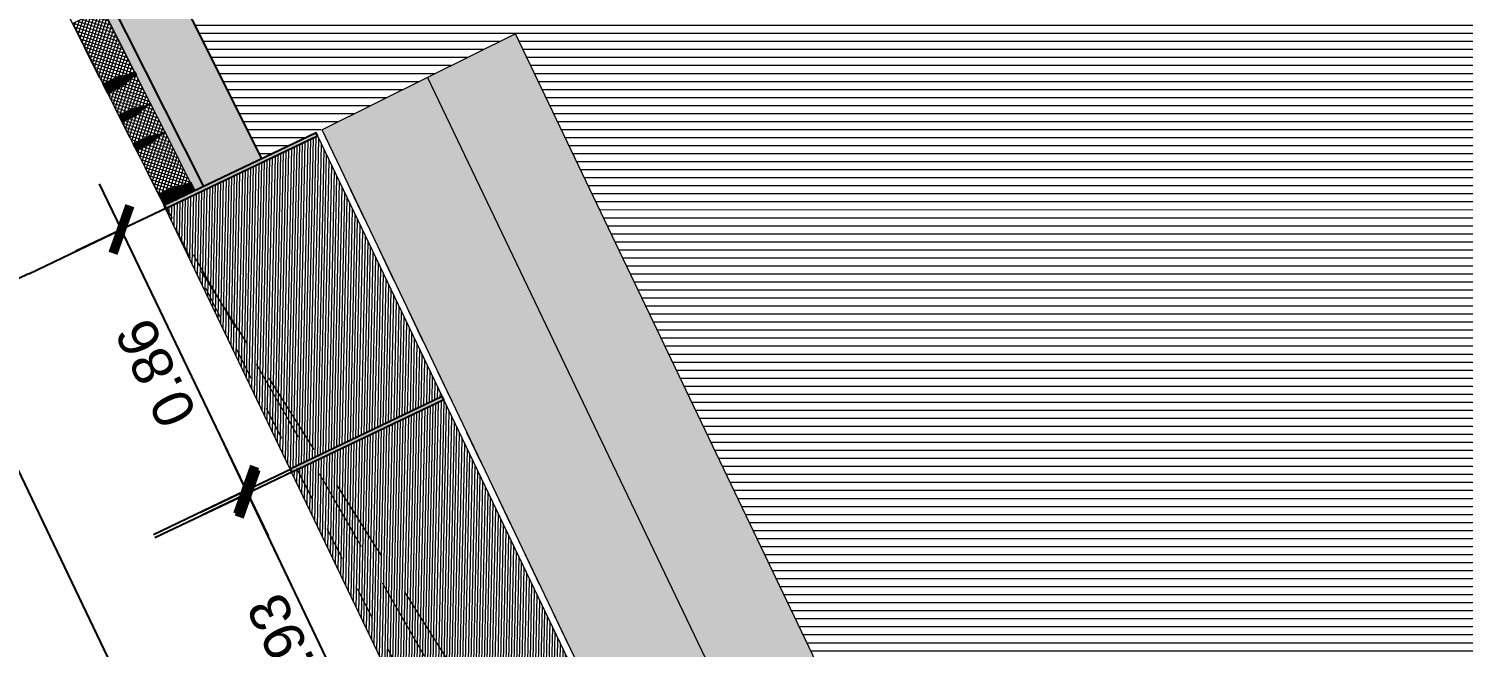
# Model space of a CAD drawing. Header units: metres. Extents: x 678805 to 1359287, y 2747329 to 5497370.
# Drawn here: x 679419.195 to 679423.453, y 2747430.988 to 2747432.825 of the extents above; entities that cross this region are included whole.
import ezdxf

# ---------------------------------------------------------------- set-up
doc = ezdxf.new("R2010")
doc.units = ezdxf.units.M
doc.linetypes.add('XREF_MON_WATERFEATURE$0$HIDDEN', pattern=[0.375, 0.25, -0.125])
doc.linetypes.add('XREF_MON_WATERFEATURE$0$TRAZOS2', pattern=[9.524999999999999, 6.35, -3.175])
for name, color, linetype, true_color in [('02-L-Waterfeatures 01', 7, 'Continuous', 0x4da6ff), ('XREF_MON_WATERFEATURE$0$01-TX-Dimensions_1-50', 7, 'Continuous', 0x3f5f7f), ('XREF_MON_WATERFEATURE$0$EIT_3 TR sorra', 7, 'Continuous', 0xd8ceb0)]:
    doc.layers.add(name, color=color, linetype=linetype, true_color=true_color)
doc.layers.add('XREF_MON_WATERFEATURE$0$-aux', color=50, linetype='Continuous', plot=False)
doc.layers.add('XREF_MON_WATERFEATURE$0$00_Aux', color=6, linetype='Continuous', plot=False)
for name, color, linetype, lineweight, true_color in [('XREF_MON_WATERFEATURE$0$02-L-projecció', 7, 'Continuous', 5, 0x636363), ('XREF_MON_WATERFEATURE$0$02-L-projecció 2', 7, 'Continuous', 5, 0x636363), ('XREF_MON_WATERFEATURE$0$3-TR D formigó', 7, 'Continuous', 5, 0x666666), ('XREF_MON_WATERFEATURE$0$3-TR tot_u', 7, 'Continuous', 5, 0x787878)]:
    doc.layers.add(name, color=color, linetype=linetype, lineweight=lineweight, true_color=true_color)
for name, color, linetype, lineweight in [('XREF_MON_WATERFEATURE$0$02-L-seccionat', 6, 'Continuous', 5), ('XREF_MON_WATERFEATURE$0$3-TR Formigó', 252, 'Continuous', 0), ('XREF_MON_WATERFEATURE$0$3-TR terra compactada', 45, 'Continuous', 0)]:
    doc.layers.add(name, color=color, linetype=linetype, lineweight=lineweight)
doc.layers.add('XREF_MON_WATERFEATURE$0$COTAUX', color=7, linetype='Continuous')
doc.styles.add('XREF_MON_WATERFEATURE$0$Standard', font='arial.ttf')
doc.dimstyles.new('XREF_MON_WATERFEATURE$0$E50', dxfattribs={"dimscale": 0.03, "dimtxt": 4, "dimasz": 0.5, "dimexe": 0.1, "dimexo": 15, "dimgap": 1, "dimtad": 1, "dimzin": 0, "dimdsep": 46, "dimtxsty": 'XREF_MON_WATERFEATURE$0$Standard', "dimblk1": 'XREF_MON_WATERFEATURE$0$LINCOT200', "dimblk2": 'XREF_MON_WATERFEATURE$0$LINCOT200', "dimsah": 1, "dimcen": 0.1, "dimdle": 0.1, "dimclrt": 256, "dimadec": 0, "dimazin": 0, "dimtfac": 0.01538461538461539, "dimtofl": 0, "dimtmove": 0, "dimatfit": 3, "dimldrblk": 'XREF_MON_WATERFEATURE$0$LINCOT200', "dimfxl": 1, "dimtolj": 1, "dimtzin": 0, "dimarcsym": 0})
pattern_1 = [(46.64256028450676, (-13.89004704868421, 36.61909676110372), (-0.006925483204053931, 0.006539365977705087), []), (136.6425602845067, (-13.89004704868421, 36.61909676110372), (-0.006539365977705089, -0.00692548320405393), [])]

# ---------------------------------------------------------------- blocks, each defined once
blk = doc.blocks.new('XREF_MON_WATERFEATURE$0$Long section P1')
at = {"layer": 'XREF_MON_WATERFEATURE$0$3-TR D formigó'}
h = blk.add_hatch(dxfattribs=at)
h.set_pattern_fill('_USER', color=256, scale=0.007999999999999997, angle=45.00369072608052, pattern_type=0)
h.set_pattern_definition([(153.2802747297609, (1.92598829837516, 6.743982388172299), (-0.003597012270118467, -0.007145733183419121), [])])
h.paths.add_polyline_path([(28.11510962666944, 6.804863154422492), (29.0451096277684, 6.804863154655322), (29.04510962823406, 6.304452505428344), (28.11510962806642, 6.304452505195513)])
h = blk.add_hatch(color=256, dxfattribs=at)
h.dxf.hatch_style = 1
h.paths.add_polyline_path([(29.0551096284762, 6.80445250403136), (29.04510962869972, 6.804452503565699), (29.04510963102803, 6.30402181413956), (29.05510963080451, 6.304021813906729)])
h = blk.add_hatch(dxfattribs=at)
h.set_pattern_fill('_USER', color=256, scale=0.007999999999999997, angle=45.00369072608052, pattern_type=0)
h.set_pattern_definition([(153.2802747297609, (3.072625186294317, 6.743551698047668), (-0.003597012270118467, -0.007145733183419121), [])])
h.paths.add_polyline_path([(29.05510962707922, 6.804432464763522), (29.91329468833283, 6.804432464297861), (29.91329468879849, 6.304021815769374), (29.0551096284762, 6.304021815769374)])
h = blk.add_hatch(color=256, dxfattribs=at)
h.dxf.hatch_style = 1
h.paths.add_polyline_path([(29.92329468810931, 6.804452505894005), (29.91329468879849, 6.804452505661175), (29.91329469112679, 6.304021816235036), (29.92329469090328, 6.304021815769374)])
h = blk.add_hatch(dxfattribs=at)
h.set_pattern_fill('ANSI33', color=256, scale=0.007999999999999997)
h.set_pattern_definition([(45, (0.9324492402374744, 4.456153837032616), (-0.0359210244842766, 0.0359210244842766), []), (45, (0.9683702802285552, 4.456153837498277), (-0.0359210244842766, 0.0359210244842766), [0.02539999999999999, -0.01269999999999999])])
h.paths.add_polyline_path([(27.23019151343033, 4.99273471115157), (27.60592488572001, 5.643524000653997), (29.93329225039826, 5.643679985338346), (29.92875551243059, 5.934452500880303), (27.12664042785764, 5.934452504268847), (27.12664042878896, 5.092734711244702), (21.65944042894989, 5.092734711244702), (21.65944042988122, 4.441945421742275), (16.1922404281795, 4.441945421975106), (16.1922404281795, 3.87016289960593), (10.72504042787477, 3.87016289960593), (10.71988787036389, 3.770163531182334), (16.2922404287383, 3.770156301558018), (16.62236303137615, 4.341945421649143), (21.76299151498824, 4.341945421881974), (22.13872488681227, 4.992734710918739)])
at = {"layer": 'XREF_MON_WATERFEATURE$0$3-TR Formigó'}
h = blk.add_hatch(dxfattribs=at)
h.set_pattern_fill('ANSI37', color=256, scale=0.002999999999999998, angle=-16.63348232571425, style=0)
h.set_pattern_definition(pattern_1)
edge = h.paths.add_edge_path()
edge.add_line((30.53934314008802, 6.71653655031696), (30.53917210036889, 6.724730543792248))
edge.add_arc((30.49076508637518, 6.723720098379999), 0.04841755893397951, 1.195815692870574, 17.19483481925909)
edge.add_line((30.53701862320304, 6.738033390138298), (30.5306404531002, 6.758644505636767))
edge.add_arc((30.5852309721522, 6.775537699460983), 0.05714459537414675, 181.1958130271206, 197.1948321534027, ccw=False)
edge.add_line((30.52809882164001, 6.774345128331333), (30.5272405622527, 6.815461446065456))
edge.add_line((30.52724056318402, 6.815461446065456), (30.52644353173673, 6.815444808220491))
edge.add_line((30.52644353173673, 6.81544480798766), (30.52642591577023, 6.816288700094447))
edge.add_line((30.52642591577023, 6.816288699861616), (30.32689793175086, 6.812123770359904))
edge.add_line((30.3268979312852, 6.812123770825565), (30.32691554585472, 6.811279877321795))
edge.add_line((30.32691554585472, 6.811279877088964), (30.32611851533875, 6.811263242503628))
edge.add_line((30.32611851580441, 6.811263242270797), (30.3269767742604, 6.770146923372522))
edge.add_arc((30.26984462793916, 6.76895435154438), 0.05714459185366336, -14.803204988702817, 1.195814137579589, ccw=False)
edge.add_line((30.32509253919125, 6.754353917669505), (30.31958001991734, 6.733494591433555))
edge.add_arc((30.36639054864645, 6.721123914467171), 0.04841755112400788, 165.1967951098214, 181.1958142362106)
edge.add_line((30.31798354256898, 6.720113470684737), (30.3181545836851, 6.71191947767511))
edge.add_line((30.3181545836851, 6.711919477442279), (30.53934314008802, 6.71653655054979))
h = blk.add_hatch(dxfattribs=at)
h.set_pattern_fill('ANSI37', color=256, scale=0.002999999999999998, angle=-16.63348232571425, style=0)
h.set_pattern_definition(pattern_1)
edge = h.paths.add_edge_path()
edge.add_line((30.11827202606946, 6.70774364634417), (30.11810098402202, 6.715937640983611))
edge.add_arc((30.06969397282228, 6.714927203487605), 0.04841755594564079, 1.195806237240636, 17.19482536362935)
edge.add_line((30.11594750918448, 6.729240487329662), (30.10956933908165, 6.749851603759453))
edge.add_arc((30.16415985440835, 6.766744796419516), 0.05714459124524745, 181.1958136972786, 197.1948328235611, ccw=False)
edge.add_line((30.10702770855278, 6.765552224824205), (30.10616944916546, 6.806668542092666))
edge.add_line((30.10616944916546, 6.806668541859835), (30.10537241632119, 6.806651904946193))
edge.add_line((30.10537241585553, 6.806651905179024), (30.10535480175167, 6.807495797984302))
edge.add_line((30.10535480175167, 6.807495797518641), (29.9595606890507, 6.80445250379853))
edge.add_line((29.95956068951637, 6.80445250403136), (29.95957830734551, 6.803608609596267))
edge.add_line((29.95957830734551, 6.803608609130606), (29.9587812749669, 6.803591976175085))
edge.add_line((29.9587812749669, 6.803591976873577), (29.95963953342289, 6.762475655879825))
edge.add_arc((29.90250739455223, 6.761283084750175), 0.0571445835472779, -14.803205982344707, 1.1958131439375848, ccw=False)
edge.add_line((29.95775529835373, 6.746682651806623), (29.95224278047681, 6.725823325803503))
edge.add_arc((29.99905330687761, 6.713452644180506), 0.04841755005734232, 165.1967889775661, 181.1958081039554)
edge.add_line((29.95064630173147, 6.712442205520347), (29.9508173414506, 6.704248212045059))
edge.add_line((29.9508173414506, 6.704248211812228), (30.11827202606946, 6.70774364634417))
h = blk.add_hatch(dxfattribs=at)
h.set_pattern_fill('ANSI37', color=256, scale=0.002999999999999998, angle=-16.63348232571425, style=0)
h.set_pattern_definition(pattern_1)
edge = h.paths.add_edge_path()
edge.add_line((30.21321450360119, 6.709721901919693), (30.21304346434772, 6.717915895394981))
edge.add_arc((30.16463644430041, 6.716905450448394), 0.04841756471443504, 1.195814585539368, 17.19483371192836)
edge.add_line((30.21088998671621, 6.731218744069338), (30.20451181568205, 6.751829858403653))
edge.add_arc((30.25910233613104, 6.768723047804087), 0.05714459483943506, 181.195809715263, 197.1948288415452, ccw=False)
edge.add_line((30.20197018608451, 6.767530479934067), (30.20111192762852, 6.808646795339882))
edge.add_line((30.20111192762852, 6.808646795805544), (30.2003148952499, 6.808630159823224))
edge.add_line((30.2003148952499, 6.808630159590393), (30.20029728021473, 6.809474052395672))
edge.add_line((30.20029727974907, 6.809474052162841), (30.12701544864103, 6.807944371830672))
edge.add_line((30.12701544864103, 6.807944371830672), (30.12703306367621, 6.807100479491055))
edge.add_line((30.12703306414187, 6.807100479723886), (30.12623603222892, 6.807083847001195))
edge.add_line((30.12623603222892, 6.807083847001195), (30.12709429161623, 6.765967525774613))
edge.add_arc((30.06996215274557, 6.764774954412133), 0.0571445843779168, -14.803205882980421, 1.1958132433018136, ccw=False)
edge.add_line((30.12521005654708, 6.75017452146858), (30.11969753773883, 6.729315194766968))
edge.add_arc((30.1665080669336, 6.716944516636431), 0.04841755215285071, 165.1967932611937, 181.1958123875829)
edge.add_line((30.11810106085613, 6.71593407378532), (30.11827210243791, 6.707740080310032))
edge.add_line((30.11827210243791, 6.707740080310032), (30.21321450406685, 6.709721901919693))
h = blk.add_hatch(dxfattribs=at)
h.set_pattern_fill('ANSI37', color=256, scale=0.002999999999999998, angle=-16.63348232571425, style=0)
h.set_pattern_definition(pattern_1)
edge = h.paths.add_edge_path()
edge.add_line((30.30815675947815, 6.711710789706558), (30.30798572069034, 6.719904782483354))
edge.add_arc((30.25957870017737, 6.718894334509969), 0.04841756524914696, 1.195818494343009, 17.19483762073198)
edge.add_line((30.30583224259317, 6.733207630924881), (30.29945407155901, 6.753818745492026))
edge.add_arc((30.3540445882827, 6.770711933262646), 0.05714459126895966, 181.19580859546, 197.1948277217424, ccw=False)
edge.add_line((30.29691244289279, 6.769519366323948), (30.29605418350548, 6.810635682661086))
edge.add_line((30.29605418303981, 6.810635682661086), (30.29525715112686, 6.810619047377259))
edge.add_line((30.29525715019554, 6.81061904784292), (30.29523953562602, 6.811462938785553))
edge.add_line((30.29523953655735, 6.811462938087061), (30.22195770544931, 6.809933260316029))
edge.add_line((30.22195770544931, 6.80993326054886), (30.22197532001883, 6.809089366812259))
edge.add_line((30.22197532001883, 6.809089366812259), (30.22117828857154, 6.809072733391076))
edge.add_line((30.22117828810588, 6.809072733856738), (30.22203654749319, 6.767956412397325))
edge.add_arc((30.16490441001952, 6.766763838008046), 0.05714458315086997, -14.803202650999026, 1.1958164752833227, ccw=False)
edge.add_line((30.22015231335536, 6.752163408091292), (30.21463979361579, 6.731304082321003))
edge.add_arc((30.26145032420754, 6.718933407682925), 0.04841755175644289, 165.1967971929975, 181.1958163193866)
edge.add_line((30.21304331719875, 6.717922961106524), (30.21321435784921, 6.709728968329728))
edge.add_line((30.21321435784921, 6.709728968795389), (30.30815675947815, 6.711710789939389))
at = {"layer": 'XREF_MON_WATERFEATURE$0$3-TR terra compactada'}
h = blk.add_hatch(dxfattribs=at)
h.set_pattern_fill('LINE', color=256, scale=0.007499999999999999, angle=-115.5575462492015, style=0)
h.set_pattern_definition([(244.4424537507984, (1.000000000465661, 2.499999999534339), (0.02148250488440889, -0.01027312708679047), [])])
h.paths.add_polyline_path([(10.71988786989823, 5.267380715497664), (10.46988786989823, 5.267380715497664), (3.121245155110955, 2.93497429555282), (3.121245155110955, 2.301979742245749), (2.170754761900753, 2.301979742478579), (2.170754756778479, 2.684450435684994), (1.84492399264127, 2.687072572764009), (0, 2.722765030805022), (-4.656612873077393e-10, 0), (34.51064929459244, 0), (34.51531785260886, 6.56265344331041), (29.9232946918346, 6.482318322639912), (29.93329225039854, 5.643679985320427), (27.60592488572001, 5.643524000653997), (27.23019151389599, 4.99273470765911), (22.13872488681227, 4.992734710918739), (21.76299151498824, 4.341945421881974), (16.62236303137615, 4.341945421649143), (16.2922404287383, 3.770156301558018), (10.71988787036389, 3.770163531182334)])
at = {"layer": 'XREF_MON_WATERFEATURE$0$3-TR tot_u'}
h = blk.add_hatch(dxfattribs=at)
h.set_pattern_fill('AR-CONC', color=256, scale=0.0003, angle=91.91934116599447)
h.set_pattern_definition([(141.9193411659944, (0, 0), (0.002948493781116661, 0.05478488943379112), [0.005715, -0.062865]), (86.91934116599444, (0, 0), (-0.05693077910746876, -0.01248678934695995), [0.004571999999999995, -0.05029217525099995]), (192.3707858659943, (0.0002457080408930779, 0.00456539262086153), (-0.05398228298645203, 0.04229810002095903), [0.004857002639999997, -0.05342707337999997]), (138.1035411659945, (-0.01523145008832216, -0.0005104267038404942), (0.009881883094218676, 0.08170051850461046), [0.008572499999999995, -0.09429749999999996]), (188.5548987759944, (-0.01440796721726656, 0.006297943647950888), (-0.0765715746196891, 0.06869520259886125), [0.007285506941999997, -0.08014068244799995]), (83.10349233599449, (-0.01523145008832216, -0.0005104267038404942), (-0.07657157461616988, 0.06869520260302364), [0.006857990120999997, -0.07543791957599995]), (112.9193411659944, (-0.01167880091816187, 0.007232904899865389), (0.02913896107298864, 0.04648633609568196), [0.005714999999999999, -0.06286499999999999]), (57.91934116599447, (-0.01167880091816187, 0.007232904899865389), (-0.0558463615775727, 0.01667952877156344), [0.004571999999999998, -0.05029199999999998]), (163.3707861659945, (-0.009250553790479898, 0.01110676629468799), (-0.02670740078622932, 0.06316586475633111), [0.004857002639999998, -0.05342698127999998]), (129.4193411659945, (0, 0), (-0.02538331377632571, 7.647177121540734e-05), [0, -0.04968239999999998, 0, -0.05105399999999998, 0, -0.05048249999999999]), (99.41934116599445, (0, 0), (-0.03070869948526127, 0.0190280612286989), [0, -0.0291084, 0, -0.0485394, 0, -0.0192405]), (59.41934116599445, (0.0005691265687346458, -0.0169830669183284), (0.0003552762342123993, 0.04071191839359824), [0, -0.01905, 0, -0.059436, 0, -0.07886699999999999]), (49.41934116599447, (0.0008243387565016747, -0.02459879172965884), (-0.00911203533578537, 0.04415834333658588), [0, -0.024765, 0, -0.0394716, 0, -0.05600699999999999])])
h.paths.add_polyline_path([(29.92329469276592, 6.482236565556377), (34.51064929412678, 6.562571686226875), (34.51064929459244, 6.769649593159556), (29.92329469230026, 6.673365999944508)])
h = blk.add_hatch(dxfattribs=at)
h.set_pattern_fill('AR-CONC', color=256, scale=0.001, angle=90.26570526823643)
h.set_pattern_definition([(140.2657052682364, (0, 0), (0.01509404820416395, 0.1822566261451429), [0.01904999999999999, -0.20955]), (85.26570526823643, (0, 0), (-0.1908913524536957, -0.03612905236550715), [0.01523999999999999, -0.1676405841699999]), (190.7171499682364, (0.001257834024727345, 0.01518800295889378), (-0.1757972964594494, 0.1461275733350754), [0.0161900088, -0.1780902445999999]), (136.4499052682364, (-0.05079945363104343, -0.0002355808392167091), (0.04078476980641642, 0.2712710937435791), [0.02857499999999999, -0.3143249999999999]), (186.9012628782364, (-0.04740075068548322, 0.02237032353878021), (-0.2485244055850191, 0.2362541636179226), [0.02428502314, -0.26713560816]), (81.44985643823651, (-0.05079945363104343, -0.0002355808392167091), (-0.2485244055728928, 0.236254163631453), [0.02285996707, -0.25145973192]), (111.2657052682364, (-0.03821738064289093, 0.02522304141893983), (0.1015609996681333, 0.1520870071589396), [0.01904999999999999, -0.20955]), (56.26570526823645, (-0.03821738064289093, 0.02522304141893983), (-0.1844725872360155, 0.06094720773432244), [0.01524, -0.16764]), (161.7171502682364, (-0.02975396392866969, 0.0378969581797719), (-0.08291158851697789, 0.2130342145507936), [0.0161900088, -0.1780899375999999]), (127.7657052682364, (0, 0), (-0.08456845279953114, 0.002696453221080187), [0, -0.165608, 0, -0.17018, 0, -0.168275]), (97.76570526823639, (0, 0), (-0.1004893681048352, 0.06635436509206397), [0, -0.09702799999999996, 0, -0.1617979999999999, 0, -0.06413499999999998]), (57.76570526823641, (0.0002626720815896988, -0.05664139124564826), (0.005099892512198945, 0.1356157037433498), [0, -0.06349999999999995, 0, -0.1981199999999999, 0, -0.2628899999999998]), (47.76570526823642, (0.000380463432520628, -0.08204111782833934), (-0.02611315413537123, 0.1480096753778696), [0, -0.08254999999999997, 0, -0.1315719999999999, 0, -0.1866899999999999])])
h.paths.add_polyline_path([(21.15944042848423, 6.284452497027814), (15.6922404281795, 6.284452489111573), (15.69224042864516, 4.791945421602577), (21.15944042894989, 4.791945422068238), (21.15944042894989, 5.442734710872173)])
h.paths.add_polyline_path([(16.1922404281795, 4.441945421975106), (15.69224042911083, 4.441945421975106), (15.69224042864516, 4.220162899233401), (16.19224042864516, 4.220162899233401)])
h.paths.add_polyline_path([(21.65944042894989, 4.791945422068238), (21.15944042894989, 4.791945422068238), (15.69224042864516, 4.791945421602577), (15.69224042911083, 4.441945421975106), (16.1922404281795, 4.441945421975106), (21.65944042988122, 4.441945421742275)])
h.paths.add_polyline_path([(21.65944042894989, 5.092734711244702), (21.15944042988122, 5.092734711244702), (21.15944042894989, 4.791945422068238), (21.65944042894989, 4.791945422068238)])
h.paths.add_polyline_path([(27.12664042878896, 5.092734711244702), (27.12664042878896, 5.442734711803496), (21.15944042894989, 5.442734710872173), (21.15944042988122, 5.092734711244702)])
h.paths.add_polyline_path([(27.12664042785764, 5.442734711570665), (27.12664042808866, 5.934452500646562), (29.92875551190955, 5.934452498189341), (29.923294685781, 6.284452503779903), (21.15944042848423, 6.284452497027814), (21.15944042894989, 5.442734710872173)])
at = {"layer": 'XREF_MON_WATERFEATURE$0$EIT_3 TR sorra'}
h = blk.add_hatch(dxfattribs=at)
h.set_pattern_fill('ANSI36', color=256, scale=0.001075000000000009, angle=0.6283595742543244, style=0, double=1)
h.set_pattern_definition([(45.62835957425429, (2.250301951542497, -64.10612964630127), (0.001737188201102674, 0.006656422095093736), [0.008532812500000058, -0.001706562500000013, 0, -0.001706562500000013])])
edge = h.paths.add_edge_path()
edge.add_line((29.95081748394296, 6.704241342842579), (29.92329469230026, 6.703680438222364))
edge.add_line((29.92329469230026, 6.703680438455194), (29.92329469230026, 6.802961041452363))
edge.add_line((29.92329469323158, 6.802961040986702), (29.95878134481609, 6.803588601527736))
edge.add_line((29.95878134388477, 6.803588601993397), (29.9596396740526, 6.762468786211684))
edge.add_arc((29.90250753145665, 6.761276211123914), 0.05714458813460066, -14.80320205482792, 1.195817071482793, ccw=False)
edge.add_line((29.95775543991476, 6.746675780974329), (29.95224292017519, 6.725816456833854))
edge.add_arc((29.99905344424769, 6.713445782661438), 0.04841754594250196, 165.1967963721671, 181.1958154983801)
edge.add_line((29.9506464432925, 6.712435337714851), (29.95081748394296, 6.70424134330824))
edge.add_line((29.95081748394296, 6.704241342842579), (29.92329469230026, 6.703680438222364))
h = blk.add_hatch(dxfattribs=at)
h.set_pattern_fill('ANSI36', color=256, scale=0.001075000000000009, angle=0.6283595742543244, style=0, double=1)
h.set_pattern_definition([(63.90440218447532, (47.94241505255923, 255.3754682918079), (-0.000437864945858393, 0.006865424403727042), [0.008532812500000066, -0.001706562500000014, 0, -0.001706562500000014])])
h.paths.add_polyline_path([(29.92329469230026, 6.673365999944508), (34.51064929459244, 6.769649593159556), (34.48913528909907, 6.798973392229527), (29.92329469230026, 6.703680438455194)])
h = blk.add_hatch(dxfattribs=at)
h.set_pattern_fill('ANSI36', color=256, scale=0.001075000000000009, angle=0.6283595742543244, style=0, double=1)
h.set_pattern_definition([(45.62835957425429, (2.155359480530024, -64.10810816427693), (0.001737188201102674, 0.006656422095093736), [0.008532812500000058, -0.001706562500000013, 0, -0.001706562500000013])])
edge = h.paths.add_edge_path()
edge.add_line((30.11827210197225, 6.707740081707016), (30.11810106132179, 6.715934075647965))
edge.add_arc((30.06969405570999, 6.714923632331192), 0.04841755096808285, 1.195813207917094, 17.19483233402908)
edge.add_line((30.11594758508727, 6.729236920364201), (30.1095694154501, 6.749848040519282))
edge.add_arc((30.16415993217379, 6.76674123480916), 0.05714459316439095, 181.1958150851755, 197.1948342113936, ccw=False)
edge.add_line((30.10702778445557, 6.765548661351204), (30.10616945382208, 6.806668473873287))
edge.add_line((30.10616945382208, 6.806668473640457), (30.12623596098274, 6.807087337365374))
edge.add_line((30.12623596098274, 6.807087337598205), (30.12709429208189, 6.765967526938766))
edge.add_arc((30.06996213598177, 6.764774953713641), 0.05714460182122745, -14.803203796346224, 1.1958153299643186, ccw=False)
edge.add_line((30.12521005701274, 6.750174517743289), (30.11969753773883, 6.729315194999799))
edge.add_arc((30.16650805762038, 6.716944518499076), 0.04841754301635792, 165.1967919712658, 181.1958110974781)
edge.add_line((30.11810105992481, 6.715934076812118), (30.11827210150659, 6.707740081474185))
h = blk.add_hatch(dxfattribs=at)
h.set_pattern_fill('ANSI36', color=256, scale=0.001075000000000009, angle=0.6283595742543244, style=0, double=1)
h.set_pattern_definition([(45.62835957425429, (2.41775664081797, -64.1026344045531), (0.001737188201102674, 0.006656422095093736), [0.008532812500000058, -0.001706562500000013, 0, -0.001706562500000013])])
edge = h.paths.add_edge_path()
edge.add_line((30.21321457950398, 6.709718404803425), (30.21304353652522, 6.717912397813052))
edge.add_arc((30.16463652113453, 6.716901955660433), 0.04841756005165793, 1.195811467825425, 17.19483059393751)
edge.add_line((30.21089006122202, 6.731215244391933), (30.2045118920505, 6.751826363382861))
edge.add_arc((30.25910240644589, 6.76871955441311), 0.05714459015233955, 181.1958121754126, 197.194831301631, ccw=False)
edge.add_line((30.20197026105598, 6.767526984680444), (30.20111192995682, 6.808646796736866))
edge.add_line((30.20111192949116, 6.808646796038374), (30.22117843711749, 6.809065662557259))
edge.add_line((30.22117843758315, 6.80906566279009), (30.22203676775098, 6.767945849336684))
edge.add_arc((30.16490462422371, 6.766753277741373), 0.05714458853100855, -14.803205386173317, 1.195813740137396, ccw=False)
edge.add_line((30.22015253268182, 6.752152844332159), (30.21464001387358, 6.731293520424515))
edge.add_arc((30.26145053794608, 6.71892283950001), 0.048417547565957, 165.1967886258321, 181.195807752045)
edge.add_line((30.21304353512824, 6.71791240060702), (30.21321457857266, 6.709718403406441))
h = blk.add_hatch(dxfattribs=at)
h.set_pattern_fill('ANSI36', color=256, scale=0.001075000000000009, angle=0.6283595742543244, style=0, double=1)
h.set_pattern_definition([(45.62835957425429, (2.617639122530818, -64.09845500346273), (0.001737188201102674, 0.006656422095093736), [0.008532812500000058, -0.001706562500000013, 0, -0.001706562500000013])])
edge = h.paths.add_edge_path()
edge.add_line((30.31815465539694, 6.711915985681117), (30.30815683491528, 6.711707291426137))
edge.add_line((30.30815683491528, 6.711707291193306), (30.30798579286784, 6.719901283970103))
edge.add_arc((30.25957878027111, 6.71889084437862), 0.04841755703960676, 1.195808033591534, 17.19482715970392)
edge.add_line((30.30583231756464, 6.733204130083323), (30.29945414699614, 6.753815249772742))
edge.add_arc((30.35404465999454, 6.770708438474685), 0.05714458740764423, 181.1958109215789, 197.1948300477975, ccw=False)
edge.add_line((30.2969125173986, 6.769515869906172), (30.29605418583378, 6.810635682661086))
edge.add_line((30.29605418536812, 6.810635682428256), (30.32611851440743, 6.811263242736459))
edge.add_line((30.32611851533875, 6.811263242736459), (30.3269768464379, 6.770143429283053))
edge.add_arc((30.26984470058233, 6.768950855359435), 0.05714459165536019, -14.803203323043988, 1.1958158032663846, ccw=False)
edge.add_line((30.32509261136875, 6.754350423347205), (30.3195800925605, 6.733491099439561))
edge.add_arc((30.36639061477035, 6.721120423637331), 0.04841754447942807, 165.1967941717166, 181.1958132979298)
edge.add_line((30.31798361521214, 6.72010998101905), (30.31815465539694, 6.711915985913947))
edge.add_line((30.31815465539694, 6.711915985681117), (30.30815683491528, 6.711707291426137))
at = {"layer": 'XREF_MON_WATERFEATURE$0$-aux'}
for points in [[(29.0551096284762, 6.80445250403136), (29.04510962869972, 6.804452503565699), (29.04510963102803, 6.30402181413956), (29.05510963080451, 6.304021813906729)], [(29.92329468810931, 6.804452505894005), (29.91329468879849, 6.804452505661175), (29.91329469112679, 6.304021816235036), (29.92329469090328, 6.304021815769374)]]:
    blk.add_lwpolyline(points, close=True, dxfattribs=at)
for points in [[(29.95081748394296, 6.704241342842579), (29.92329469230026, 6.703680438455194), (29.92329469323158, 6.802961040986702), (29.95878134388477, 6.803588601993397), (29.9596396740526, 6.762468785978854, -0.0699225111484148), (29.95775543991476, 6.746675780974329), (29.95224292110652, 6.725816456601024, 0.06992251114798485), (29.9506464432925, 6.712435337714851), (29.95081748394296, 6.704241342842579), (29.92329469230026, 6.703680438455194)], [(30.11827210150659, 6.707740081939846), (30.11827210197225, 6.707740081707016), (30.11810106225312, 6.715934075415134, 0.06992251114754273), (30.11594758508727, 6.729236920364201), (30.1095694154501, 6.749848040286452, -0.06992251114800961), (30.10702778445557, 6.765548661351204), (30.10616945382208, 6.806668473640457), (30.12623596098274, 6.807087337598205), (30.12709429208189, 6.765967526938766, -0.0699225111484148), (30.12521005701274, 6.750174517743289), (30.11969753727317, 6.729315195698291, 0.06992251114798485), (30.11810105992481, 6.715934076812118), (30.11827210150659, 6.707740081939846), (30.11827210197225, 6.707740081707016)], [(30.21321457857266, 6.709718403406441), (30.21321457950398, 6.709718404803425), (30.21304353605956, 6.717912397813052, 0.06992251114754273), (30.21089006122202, 6.731215244391933), (30.20451189111918, 6.751826363615692, -0.06992251114800961), (30.20197026105598, 6.767526984680444), (30.20111192949116, 6.808646796038374), (30.22117843758315, 6.80906566279009), (30.22203676821664, 6.767945848871022, -0.0699225111484148), (30.22015253268182, 6.752152844332159), (30.21464001387358, 6.731293520424515, 0.06992251114798485), (30.21304353512824, 6.71791240060702), (30.21321457857266, 6.709718403406441), (30.21321457950398, 6.709718404803425)], [(30.31815465539694, 6.711915985681117), (30.30815683491528, 6.711707291193306), (30.30798579286784, 6.719901283737272, 0.06992251114754273), (30.30583231756464, 6.733204130083323), (30.29945414699614, 6.753815250005573, -0.06992251114800961), (30.2969125173986, 6.769515869906172), (30.29605418536812, 6.810635682428256), (30.32611851533875, 6.811263242736459), (30.32697684597224, 6.770143429515883, -0.0699225111484148), (30.32509261136875, 6.754350423347205), (30.31958009209484, 6.733491099439561, 0.06992251114798485), (30.31798361521214, 6.72010998101905), (30.31815465539694, 6.711915985681117), (30.30815683491528, 6.711707291193306)]]:
    blk.add_lwpolyline(points, format="xyb", dxfattribs=at)
at = {"layer": 'XREF_MON_WATERFEATURE$0$00_Aux'}
for points in [[(29.92329469230026, 6.673365999944508), (34.51064929459244, 6.769649593159556)], [(29.92329469276592, 6.482236565556377), (34.51064929412678, 6.562571686226875)]]:
    blk.add_lwpolyline(points, dxfattribs=at)
at = {"layer": 'XREF_MON_WATERFEATURE$0$02-L-projecció', "linetype": 'XREF_MON_WATERFEATURE$0$TRAZOS2', "ltscale": 0.01}
for points in [[(36.04808124760166, 6.934192469110712), (13.86983875045553, 6.465161581523716)], [(26.6266404427588, 5.442734711105004), (26.6266404427588, 6.284452504478395), (29.923294685781, 6.284452503779903)]]:
    blk.add_lwpolyline(points, dxfattribs=at)
at = {"layer": 'XREF_MON_WATERFEATURE$0$02-L-projecció'}
for points in [[(29.93329225039854, 5.643679985320427), (29.92875551190955, 5.934452498189341)], [(27.60592488572001, 5.643524000653997), (29.93329225039854, 5.643679985320427)]]:
    blk.add_lwpolyline(points, dxfattribs=at)
at = {"layer": 'XREF_MON_WATERFEATURE$0$02-L-projecció 2', "linetype": 'XREF_MON_WATERFEATURE$0$HIDDEN'}
for points in [[(10.32010414497927, 5.590077582746744), (12.0698873908259, 5.601199615281075), (15.29524358967319, 5.684452505782247), (29.95956068858504, 6.804452505428344)], [(11.16988787008449, 4.647635691799223), (15.29958445904776, 5.07452964130789), (29.74844286032021, 6.794452506583184)]]:
    blk.add_lwpolyline(points, dxfattribs=at)
at = {"layer": 'XREF_MON_WATERFEATURE$0$02-L-seccionat'}
for points in [[(29.95956068625674, 6.804452505428344), (34.51064929412678, 6.899452504701912)], [(13.87002394301817, 6.284452486317605), (29.92329468904063, 6.284452509600669)], [(29.92875551190955, 5.934452498189341), (29.92329468587156, 6.28445249797576)], [(29.92875551190955, 5.934452498189341), (27.1266404273366, 5.934452500413732), (27.12664042878896, 5.092734711244702), (21.65944042894989, 5.092734711244702), (21.65944042988122, 4.441945421742275), (16.1922404281795, 4.441945421975106), (16.1922404281795, 3.87016289960593), (10.71988787036389, 3.87016289960593), (10.71988787036389, 5.267380715497664)]]:
    blk.add_lwpolyline(points, dxfattribs=at)
for points in [[(30.53934314008802, 6.71653655031696), (30.53917210083455, 6.724730543559417, 0.06992251114875708), (30.53701862320304, 6.738033390138298), (30.5306404531002, 6.758644505869597, -0.0699225111482901), (30.52809882164001, 6.774345128331333), (30.52724056318402, 6.815461446065456), (30.52644353173673, 6.81544480798766), (30.52642591577023, 6.816288699861616), (30.3268979312852, 6.812123770825565), (30.32691554585472, 6.811279877088964), (30.32611851580441, 6.811263242270797), (30.3269767742604, 6.770146923605353, -0.0699225111482901), (30.32509253919125, 6.754353917669505), (30.31958001991734, 6.733494590967894, 0.06992251114875708), (30.31798354256898, 6.720113470684737), (30.3181545836851, 6.711919477442279)], [(30.11827202606946, 6.70774364634417), (30.11810098448768, 6.715937640983611, 0.06992251114875708), (30.11594750918448, 6.729240487329662), (30.10956933908165, 6.749851603526622, -0.0699225111482901), (30.10702770855278, 6.765552224824205), (30.10616944916546, 6.806668541859835), (30.10537241585553, 6.806651905179024), (30.10535480175167, 6.807495797518641), (29.95956068951637, 6.80445250403136), (29.95957830734551, 6.803608609130606), (29.9587812749669, 6.803591976873577), (29.95963953342289, 6.762475655646995, -0.0699225111482901), (29.95775529835373, 6.746682651806623), (29.95224278047681, 6.725823326036334, 0.06992251114875708), (29.95064630173147, 6.712442205520347), (29.9508173414506, 6.704248211812228)], [(30.21321450360119, 6.709721901919693), (30.21304346388206, 6.717915895394981, 0.06992251114875708), (30.21088998671621, 6.731218744069338), (30.20451181661338, 6.751829857937992, -0.0699225111482901), (30.20197018608451, 6.767530479934067), (30.20111192762852, 6.808646795805544), (30.2003148952499, 6.808630159590393), (30.20029727974907, 6.809474052162841), (30.12701544864103, 6.807944371830672), (30.12703306414187, 6.807100479723886), (30.12623603222892, 6.807083847001195), (30.12709429161623, 6.765967525308952, -0.0699225111482901), (30.12521005654708, 6.75017452146858), (30.11969753773883, 6.729315194534138, 0.06992251114875708), (30.11810106085613, 6.71593407378532), (30.11827210243791, 6.707740080310032)], [(30.30815675947815, 6.711710789706558), (30.30798572162166, 6.719904782483354, 0.06992251114875708), (30.30583224259317, 6.733207630924881), (30.29945407155901, 6.753818745259196, -0.0699225111482901), (30.29691244289279, 6.769519366323948), (30.29605418303981, 6.810635682661086), (30.29525715019554, 6.81061904784292), (30.29523953655735, 6.811462938087061), (30.22195770544931, 6.80993326054886), (30.22197532001883, 6.809089366812259), (30.22117828810588, 6.809072733856738), (30.22203654795885, 6.767956412397325, -0.0699225111482901), (30.22015231335536, 6.752163408091292), (30.21463979408145, 6.731304082553834, 0.06992251114875708), (30.21304331719875, 6.717922961106524), (30.21321435784921, 6.709728968795389)]]:
    blk.add_lwpolyline(points, format="xyb", close=True, dxfattribs=at)
for points in [[(28.11510962666944, 6.804863154422492), (29.0451096277684, 6.804863154655322), (29.04510962823406, 6.304452505428344), (28.11510962806642, 6.304452505195513)], [(29.05510962707922, 6.804432464763522), (29.91329468833283, 6.804432464297861), (29.91329468879849, 6.304021815769374), (29.0551096284762, 6.304021815769374)]]:
    blk.add_lwpolyline(points, close=True, dxfattribs=at)
blk = doc.blocks.new('XREF_MON_WATERFEATURE$0$LINCOT200')
for p, q in [((0, -9.999961704014428), (0, 10.00003829598555)), ((3.694822225952521e-13, 3.829598557558711e-05), (10.00000000000051, 3.829598557558711e-05))]:
    blk.add_line(p, q)
at = {"const_width": 1.875}
blk.add_lwpolyline([(3.535533801624467, -3.535495714255788), (-3.535533950636761, 3.535572157214077)], dxfattribs=at)
at = {"layer": 'XREF_MON_WATERFEATURE$0$COTAUX'}
blk.add_line((0, 0), (-1.249999999999915, 0), dxfattribs=at)
blk = doc.blocks.new('*D687')
at = {"layer": 'DEFPOINTS', "color": 0, "transparency": 16777216}
for p in [(679419.6009857001, 2747432.290703478), (679418.9432818223, 2747431.976183051), (679426.5223057736, 2747417.817011632)]:
    blk.add_point(p, dxfattribs=at)
at = {"layer": 'XREF_MON_WATERFEATURE$0$01-TX-Dimensions_1-50', "color": 0, "lineweight": -2, "transparency": 16777216}
for p, q in [((679419.1950172283, 2747432.096565384), (679418.9405753658, 2747431.974888797)), ((679425.8582453345, 2747417.516078342), (679418.9497530921, 2747431.962650768)), ((679426.1163373014, 2747417.622873538), (679425.8620101479, 2747417.501251806))]:
    blk.add_line(p, q, dxfattribs=at)
at = {"layer": 'XREF_MON_WATERFEATURE$0$01-TX-Dimensions_1-50', "color": 0, "lineweight": -2, "transparency": 16777216, "xscale": 0.015, "yscale": 0.015, "zscale": 0.015}
for p, rotation in [((679418.9432818223, 2747431.976183051), 115.5575828872426), ((679425.8647166044, 2747417.502546059), 295.5575828872426)]:
    blk.add_blockref('XREF_MON_WATERFEATURE$0$LINCOT200', p, dxfattribs=dict(at, rotation=rotation))
at = {"layer": 'XREF_MON_WATERFEATURE$0$01-TX-Dimensions_1-50', "transparency": 16777216, "insert": (679422.3216609056, 2747424.699989571), "char_height": 0.12, "attachment_point": 5, "rotation": 115.55758288724267, "style": 'XREF_MON_WATERFEATURE$0$Standard'}
blk.add_mtext('\\A1;16.04', dxfattribs=at)
blk = doc.blocks.new('*D713')
at = {"layer": 'DEFPOINTS', "color": 0, "transparency": 16777216}
for p in [(679419.9758887405, 2747431.507636967), (679419.8450146436, 2747431.445122683), (679420.3767369995, 2747430.668458295)]:
    blk.add_point(p, dxfattribs=at)
at = {"layer": 'XREF_MON_WATERFEATURE$0$01-TX-Dimensions_1-50', "color": 0, "lineweight": -2, "transparency": 16777216}
for p, q in [((679419.5698345844, 2747431.313678151), (679419.842307616, 2747431.443829624)), ((679420.2393976087, 2747430.61947915), (679419.8514799376, 2747431.431587545)), ((679419.9706828434, 2747430.474499479), (679420.243155875, 2747430.604650952))]:
    blk.add_line(p, q, dxfattribs=at)
at = {"layer": 'XREF_MON_WATERFEATURE$0$01-TX-Dimensions_1-50', "color": 0, "lineweight": -2, "transparency": 16777216, "xscale": 0.015, "yscale": 0.015, "zscale": 0.015}
for p, rotation in [((679419.8450146436, 2747431.445122683), 115.5322833418294), ((679420.2458629026, 2747430.605944011), 295.5322833418294)]:
    blk.add_blockref('XREF_MON_WATERFEATURE$0$LINCOT200', p, dxfattribs=dict(at, rotation=rotation))
at = {"layer": 'XREF_MON_WATERFEATURE$0$01-TX-Dimensions_1-50', "transparency": 16777216, "insert": (679419.9630461569, 2747430.986177084), "char_height": 0.12, "attachment_point": 5, "rotation": 115.53228334182941, "style": 'XREF_MON_WATERFEATURE$0$Standard'}
blk.add_mtext('\\A1;0.93', dxfattribs=at)
blk = doc.blocks.new('*D715')
at = {"layer": 'DEFPOINTS', "color": 0, "transparency": 16777216}
for p in [(679419.6013380871, 2747432.290871995), (679419.470442082, 2747432.228276244), (679419.9715745607, 2747431.51665849)]:
    blk.add_point(p, dxfattribs=at)
at = {"layer": 'XREF_MON_WATERFEATURE$0$01-TX-Dimensions_1-50', "color": 0, "lineweight": -2, "transparency": 16777216}
for p, q in [((679419.1953696155, 2747432.0967339), (679419.4677356256, 2747432.226981991)), ((679419.8342072853, 2747431.467595021), (679419.4769133519, 2747432.214743962)), ((679419.5656060891, 2747431.322520394), (679419.8379720987, 2747431.452768485))]:
    blk.add_line(p, q, dxfattribs=at)
at = {"layer": 'XREF_MON_WATERFEATURE$0$01-TX-Dimensions_1-50', "color": 0, "lineweight": -2, "transparency": 16777216, "xscale": 0.015, "yscale": 0.015, "zscale": 0.015}
for p, rotation in [((679419.470442082, 2747432.228276244), 115.5575829977128), ((679419.8406785552, 2747431.454062739), 295.5575829977128)]:
    blk.add_blockref('XREF_MON_WATERFEATURE$0$LINCOT200', p, dxfattribs=dict(at, rotation=rotation))
at = {"layer": 'XREF_MON_WATERFEATURE$0$01-TX-Dimensions_1-50', "transparency": 16777216, "insert": (679419.5732220105, 2747431.801794508), "char_height": 0.12, "attachment_point": 5, "rotation": 115.55758299771283, "style": 'XREF_MON_WATERFEATURE$0$Standard'}
blk.add_mtext('\\A1;0.86', dxfattribs=at)
blk = doc.blocks.new('XREF_MON_WATERFEATURE')
at = {"rotation": 115.5575828872244}
blk.add_blockref('XREF_MON_WATERFEATURE$0$Long section P1', (679438.644752539, 2747408.239914611), dxfattribs=at)
at = {"layer": 'XREF_MON_WATERFEATURE$0$01-TX-Dimensions_1-50'}
for p1, p2, distance, picture, middle in [((679419.9715745605, 2747431.516658489), (679419.6013380872, 2747432.290871995), 0.14509304682510787, '*D715', (679419.5732220105, 2747431.801794508)), ((679420.3767369993, 2747430.668458295), (679419.9758887403, 2747431.507636968), 0.14503815020231278, '*D713', (679419.9630461569, 2747430.986177084))]:
    dim = blk.add_aligned_dim(p1=p1, p2=p2, distance=distance, dimstyle='XREF_MON_WATERFEATURE$0$E50', override={"dimtad": 4}, dxfattribs=at)
    dim.commit()
    dim.dimension.update_dxf_attribs({"geometry": picture, "text_midpoint": middle})
dim = blk.add_linear_dim(base=(679418.9432818223, 2747431.976183051), p1=(679426.5223057733, 2747417.817011632), p2=(679419.6009857001, 2747432.290703478), angle=115.5575828872425, dimstyle='XREF_MON_WATERFEATURE$0$E50', dxfattribs=at)
dim.commit()
dim.dimension.update_dxf_attribs({"geometry": '*D687', "text_midpoint": (679422.4039992131, 2747424.739364555), "dimtype": 128})

msp = doc.modelspace()

# ---------------------------------------------------------------- block references
at = {"layer": '02-L-Waterfeatures 01', "color": 18, "true_color": 0x000000}
msp.add_blockref('XREF_MON_WATERFEATURE', (0, 0), dxfattribs=at)

doc.saveas('drawing.dxf')
